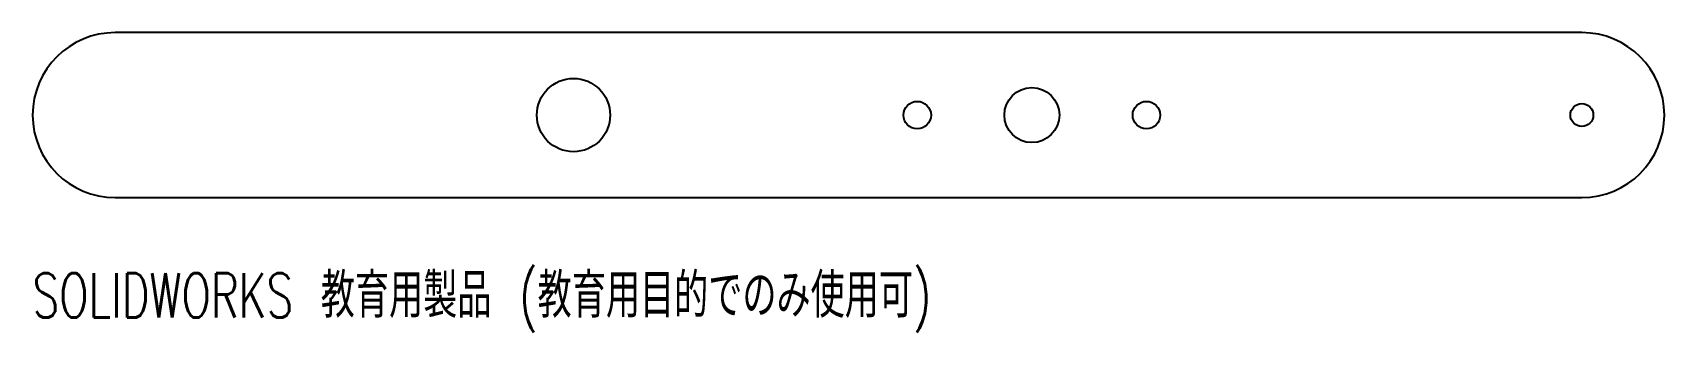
# Model space of a CAD drawing. Header units: millimetres. Extents: x -9 to 169, y -24 to 9.
import ezdxf

# ---------------------------------------------------------------- set-up
doc = ezdxf.new("R2010")
doc.units = ezdxf.units.MM
doc.styles.add('SLDTEXTSTYLE0', font='TXT', dxfattribs={"width": 0.7, "bigfont": 'bigfont'})

msp = doc.modelspace()

# ---------------------------------------------------------------- linework, layer by layer
at = {"color": 7, "linetype": 'Continuous', "lineweight": 25}
for p, q in [((160, 9), (0, 9)), ((0, -9), (160, -9))]:
    msp.add_line(p, q, dxfattribs=at)
for centre, radius in [((50, 0), 4), ((100, 0), 3), ((87.5, 0), 1.5), ((112.5, 0), 1.5), ((160, 0), 1.25)]:
    msp.add_circle(centre, radius, dxfattribs=at)
for centre, start, end in [((0, 0), 90, 270), ((160, 0), 270, 90)]:
    msp.add_arc(centre, 9, start, end, dxfattribs=at)

# ---------------------------------------------------------------- texts
at = {"color": 7, "linetype": 'Continuous', "insert": (-9, -17.27), "char_height": 4.8336, "attachment_point": 1, "style": 'SLDTEXTSTYLE0'}
msp.add_mtext('SOLIDWORKS 教育用製品 (教育用目的でのみ使用可)', dxfattribs=at)

doc.saveas('drawing.dxf')
